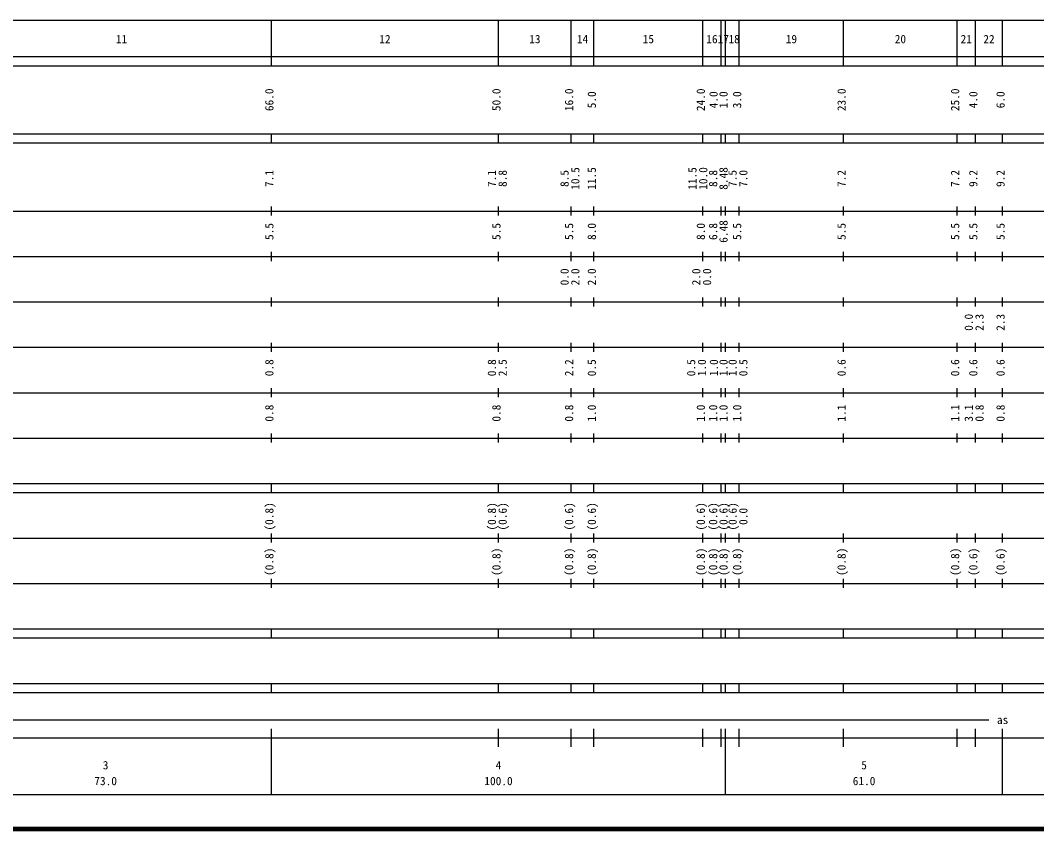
# Model space of a CAD drawing. Units: millimetres on the paper, enlarged 1000 times. Extents: x 40000 to 680000, y 20000 to 380000.
# Drawn here: x 212715 to 436503, y 20000 to 198000 of the extents above; entities that cross this region are included whole.
import ezdxf
from ezdxf.enums import TextEntityAlignment as Align

# ---------------------------------------------------------------- set-up
doc = ezdxf.new("R2010")
doc.units = ezdxf.units.MM
doc.header["$LTSCALE"] = 1000
doc.layers.add('M-TTL', color=2, linetype='Continuous', lineweight=140)
doc.layers.add('M-TTL-BAND', color=7, linetype='Continuous', lineweight=25)
doc.styles.add('ＭＳ ゴシック', font='')
doc.styles.get('ＭＳ ゴシック').set_extended_font_data('MS Gothic')

msp = doc.modelspace()

# ---------------------------------------------------------------- linework, layer by layer
at = {"layer": 'M-TTL'}
msp.add_line((40000, 20000), (680000, 20000), dxfattribs=at)
at = {"layer": 'M-TTL-BAND'}
for p, q in [((68000, 198000), (579000, 198000)), ((268000, 188000), (268000, 198000)), ((318000, 188000), (318000, 198000)), ((334000, 188000), (334000, 198000)), ((339000, 188000), (339000, 198000)), ((363000, 188000), (363000, 198000)), ((367000, 188000), (367000, 198000)), ((368000, 188000), (368000, 198000)), ((371000, 188000), (371000, 198000)), ((394000, 188000), (394000, 198000)), ((419000, 188000), (419000, 198000)), ((423000, 188000), (423000, 198000)), ((429000, 188000), (429000, 198000)), ((40000, 190000), (579000, 190000)), ((40000, 188000), (579000, 188000)), ((40000, 173000), (579000, 173000)), ((268000, 171000), (268000, 173000)), ((318000, 171000), (318000, 173000)), ((334000, 171000), (334000, 173000)), ((339000, 171000), (339000, 173000)), ((363000, 171000), (363000, 173000)), ((367000, 171000), (367000, 173000)), ((368000, 171000), (368000, 173000)), ((371000, 171000), (371000, 173000)), ((394000, 171000), (394000, 173000)), ((419000, 171000), (419000, 173000)), ((423000, 171000), (423000, 173000)), ((429000, 171000), (429000, 173000)), ((40000, 171000), (579000, 171000)), ((268000, 155000), (268000, 157000)), ((318000, 155000), (318000, 157000)), ((334000, 155000), (334000, 157000)), ((339000, 155000), (339000, 157000)), ((363000, 155000), (363000, 157000)), ((367000, 155000), (367000, 157000)), ((368000, 155000), (368000, 157000)), ((371000, 155000), (371000, 157000)), ((394000, 155000), (394000, 157000)), ((419000, 155000), (419000, 157000)), ((423000, 155000), (423000, 157000)), ((429000, 155000), (429000, 157000)), ((40000, 156000), (579000, 156000)), ((46000, 146000), (579000, 146000)), ((268000, 145000), (268000, 147000)), ((318000, 145000), (318000, 147000)), ((334000, 145000), (334000, 147000)), ((339000, 145000), (339000, 147000)), ((363000, 145000), (363000, 147000)), ((367000, 145000), (367000, 147000)), ((368000, 145000), (368000, 147000)), ((371000, 145000), (371000, 147000)), ((394000, 145000), (394000, 147000)), ((419000, 145000), (419000, 147000)), ((423000, 145000), (423000, 147000)), ((429000, 145000), (429000, 147000)), ((268000, 135000), (268000, 137000)), ((318000, 135000), (318000, 137000)), ((334000, 135000), (334000, 137000)), ((339000, 135000), (339000, 137000)), ((363000, 135000), (363000, 137000)), ((367000, 135000), (367000, 137000)), ((368000, 135000), (368000, 137000)), ((371000, 135000), (371000, 137000)), ((394000, 135000), (394000, 137000)), ((419000, 135000), (419000, 137000)), ((423000, 135000), (423000, 137000)), ((429000, 135000), (429000, 137000)), ((52000, 136000), (579000, 136000)), ((46000, 126000), (579000, 126000)), ((268000, 125000), (268000, 127000)), ((318000, 125000), (318000, 127000)), ((334000, 125000), (334000, 127000)), ((339000, 125000), (339000, 127000)), ((363000, 125000), (363000, 127000)), ((367000, 125000), (367000, 127000)), ((368000, 125000), (368000, 127000)), ((371000, 125000), (371000, 127000)), ((394000, 125000), (394000, 127000)), ((419000, 125000), (419000, 127000)), ((423000, 125000), (423000, 127000)), ((429000, 125000), (429000, 127000)), ((268000, 115000), (268000, 117000)), ((318000, 115000), (318000, 117000)), ((334000, 115000), (334000, 117000)), ((339000, 115000), (339000, 117000)), ((363000, 115000), (363000, 117000)), ((367000, 115000), (367000, 117000)), ((368000, 115000), (368000, 117000)), ((371000, 115000), (371000, 117000)), ((394000, 115000), (394000, 117000)), ((419000, 115000), (419000, 117000)), ((423000, 115000), (423000, 117000)), ((429000, 115000), (429000, 117000)), ((52000, 116000), (579000, 116000)), ((46000, 106000), (579000, 106000)), ((268000, 105000), (268000, 107000)), ((318000, 105000), (318000, 107000)), ((334000, 105000), (334000, 107000)), ((339000, 105000), (339000, 107000)), ((363000, 105000), (363000, 107000)), ((367000, 105000), (367000, 107000)), ((368000, 105000), (368000, 107000)), ((371000, 105000), (371000, 107000)), ((394000, 105000), (394000, 107000)), ((419000, 105000), (419000, 107000)), ((423000, 105000), (423000, 107000)), ((429000, 105000), (429000, 107000)), ((40000, 96000), (579000, 96000)), ((40000, 94000), (579000, 94000)), ((268000, 94000), (268000, 96000)), ((318000, 94000), (318000, 96000)), ((334000, 94000), (334000, 96000)), ((339000, 94000), (339000, 96000)), ((363000, 94000), (363000, 96000)), ((367000, 94000), (367000, 96000)), ((368000, 94000), (368000, 96000)), ((371000, 94000), (371000, 96000)), ((394000, 94000), (394000, 96000)), ((419000, 94000), (419000, 96000)), ((423000, 94000), (423000, 96000)), ((429000, 94000), (429000, 96000)), ((49000, 84000), (579000, 84000)), ((268000, 83000), (268000, 85000)), ((318000, 83000), (318000, 85000)), ((334000, 83000), (334000, 85000)), ((339000, 83000), (339000, 85000)), ((363000, 83000), (363000, 85000)), ((367000, 83000), (367000, 85000)), ((368000, 83000), (368000, 85000)), ((371000, 83000), (371000, 85000)), ((394000, 83000), (394000, 85000)), ((419000, 83000), (419000, 85000)), ((423000, 83000), (423000, 85000)), ((429000, 83000), (429000, 85000)), ((40000, 74000), (579000, 74000)), ((268000, 73000), (268000, 75000)), ((318000, 73000), (318000, 75000)), ((334000, 73000), (334000, 75000)), ((339000, 73000), (339000, 75000)), ((363000, 73000), (363000, 75000)), ((367000, 73000), (367000, 75000)), ((368000, 73000), (368000, 75000)), ((371000, 73000), (371000, 75000)), ((394000, 73000), (394000, 75000)), ((419000, 73000), (419000, 75000)), ((423000, 73000), (423000, 75000)), ((429000, 73000), (429000, 75000)), ((40000, 64000), (579000, 64000)), ((268000, 62000), (268000, 64000)), ((318000, 62000), (318000, 64000)), ((334000, 62000), (334000, 64000)), ((339000, 62000), (339000, 64000)), ((363000, 62000), (363000, 64000)), ((367000, 62000), (367000, 64000)), ((368000, 62000), (368000, 64000)), ((371000, 62000), (371000, 64000)), ((394000, 62000), (394000, 64000)), ((419000, 62000), (419000, 64000)), ((423000, 62000), (423000, 64000)), ((429000, 62000), (429000, 64000)), ((40000, 62000), (579000, 62000)), ((40000, 52000), (579000, 52000)), ((268000, 50000), (268000, 52000)), ((318000, 50000), (318000, 52000)), ((334000, 50000), (334000, 52000)), ((339000, 50000), (339000, 52000)), ((363000, 50000), (363000, 52000)), ((367000, 50000), (367000, 52000)), ((368000, 50000), (368000, 52000)), ((371000, 50000), (371000, 52000)), ((394000, 50000), (394000, 52000)), ((419000, 50000), (419000, 52000)), ((423000, 50000), (423000, 52000)), ((429000, 50000), (429000, 52000)), ((40000, 50000), (579000, 50000)), ((71000, 44000), (426000, 44000)), ((268000, 27500), (268000, 42000)), ((318000, 38000), (318000, 42000)), ((334000, 38000), (334000, 42000)), ((339000, 38000), (339000, 42000)), ((363000, 38000), (363000, 42000)), ((367000, 38000), (367000, 42000)), ((368000, 27500), (368000, 42000)), ((371000, 38000), (371000, 42000)), ((394000, 38000), (394000, 42000)), ((419000, 38000), (419000, 42000)), ((423000, 38000), (423000, 42000)), ((429000, 27500), (429000, 42000)), ((40000, 40000), (579000, 40000)), ((68000, 27500), (579000, 27500))]:
    msp.add_line(p, q, dxfattribs=at)

# ---------------------------------------------------------------- texts
at = {"layer": 'M-TTL-BAND', "style": 'ＭＳ ゴシック'}
for s, p in [('11', (235000, 192405)), ('12', (293000, 192405)), ('13', (326000, 192405)), ('14', (336500, 192405)), ('15', (351000, 192405)), ('16', (365000, 192405)), ('17', (367500, 192405)), ('18', (369879, 192405)), ('19', (382500, 192405)), ('20', (406500, 192405)), ('21', (421000, 192405)), ('22', (426000, 192405)), ('as', (429000, 42500)), ('3', (231500, 32523)), ('4', (318000, 32523)), ('5', (398500, 32523)), ('73.0', (231500, 29033)), ('100.0', (318000, 29033)), ('61.0', (398500, 29033))]:
    msp.add_text(s, height=1833, dxfattribs=at).set_placement(p, align=Align.BOTTOM_CENTER)
for s, p in [('66.0', (269000, 180500)), ('50.0', (319000, 180500)), ('16.0', (335000, 180500)), ('5.0', (340000, 180500)), ('24.0', (364000, 180500)), ('4.0', (366815, 180500)), ('1.0', (369000, 180500)), ('3.0', (372000, 180500)), ('23.0', (395000, 180500)), ('25.0', (420000, 180500)), ('4.0', (424000, 180500)), ('6.0', (430000, 180500)), ('7.1', (269000, 163174)), ('7.1', (318000, 163174)), ('8.8', (320370, 163174)), ('8.5', (334000, 163174)), ('10.5', (336370, 163174)), ('11.5', (340000, 163174)), ('11.5', (362157, 163174)), ('10.0', (364527, 163174)), ('8.8', (366714, 163174)), ('8.48', (369000, 163174)), ('7.5', (371000, 163174)), ('7.0', (373370, 163174)), ('7.2', (395000, 163174)), ('7.2', (420000, 163174)), ('9.2', (424000, 163174)), ('9.2', (430000, 163174)), ('5.5', (269000, 151500)), ('5.5', (319000, 151500)), ('5.5', (335000, 151500)), ('8.0', (340000, 151500)), ('8.0', (364000, 151500)), ('6.8', (366714, 151500)), ('6.48', (369000, 151500)), ('5.5', (372000, 151500)), ('5.5', (395000, 151500)), ('5.5', (420000, 151500)), ('5.5', (424000, 151500)), ('5.5', (430000, 151500)), ('0.0', (334000, 141500)), ('2.0', (336370, 141500)), ('2.0', (340000, 141500)), ('2.0', (363000, 141500)), ('0.0', (365370, 141500)), ('0.0', (423000, 131500)), ('2.3', (425370, 131500)), ('2.3', (430000, 131500)), ('0.8', (269000, 121500)), ('0.8', (318000, 121500)), ('2.5', (320370, 121500)), ('2.2', (335000, 121500)), ('0.5', (340000, 121500)), ('0.5', (361880, 121500)), ('1.0', (364250, 121500)), ('1.0', (366880, 121500)), ('1.0', (369000, 121500)), ('1.0', (371000, 121500)), ('0.5', (373370, 121500)), ('0.6', (395000, 121500)), ('0.6', (420000, 121500)), ('0.6', (424000, 121500)), ('0.6', (430000, 121500)), ('0.8', (269000, 111500)), ('0.8', (319000, 111500)), ('0.8', (335000, 111500)), ('1.0', (340000, 111500)), ('1.0', (364000, 111500)), ('1.0', (366714, 111500)), ('1.0', (369000, 111500)), ('1.0', (372000, 111500)), ('1.1', (395000, 111500)), ('1.1', (420000, 111500)), ('3.1', (423000, 111500)), ('0.8', (425370, 111500)), ('0.8', (430000, 111500)), ('(0.8)', (269000, 88764)), ('(0.8)', (318000, 88764)), ('(0.6)', (320370, 88764)), ('(0.6)', (335000, 88764)), ('(0.6)', (340000, 88764)), ('(0.6)', (364000, 88764)), ('(0.6)', (366714, 88764)), ('(0.6)', (369000, 88764)), ('(0.6)', (371000, 88764)), ('0.0', (373370, 88764)), ('(0.8)', (269000, 78764)), ('(0.8)', (319000, 78764)), ('(0.8)', (335000, 78764)), ('(0.8)', (340000, 78764)), ('(0.8)', (364000, 78764)), ('(0.8)', (366714, 78764)), ('(0.8)', (369000, 78764)), ('(0.8)', (372000, 78764)), ('(0.8)', (395000, 78764)), ('(0.8)', (420000, 78764)), ('(0.6)', (424000, 78764)), ('(0.6)', (430000, 78764))]:
    msp.add_text(s, height=1833, rotation=90, dxfattribs=at).set_placement(p, align=Align.BOTTOM_CENTER)

doc.saveas('drawing.dxf')
